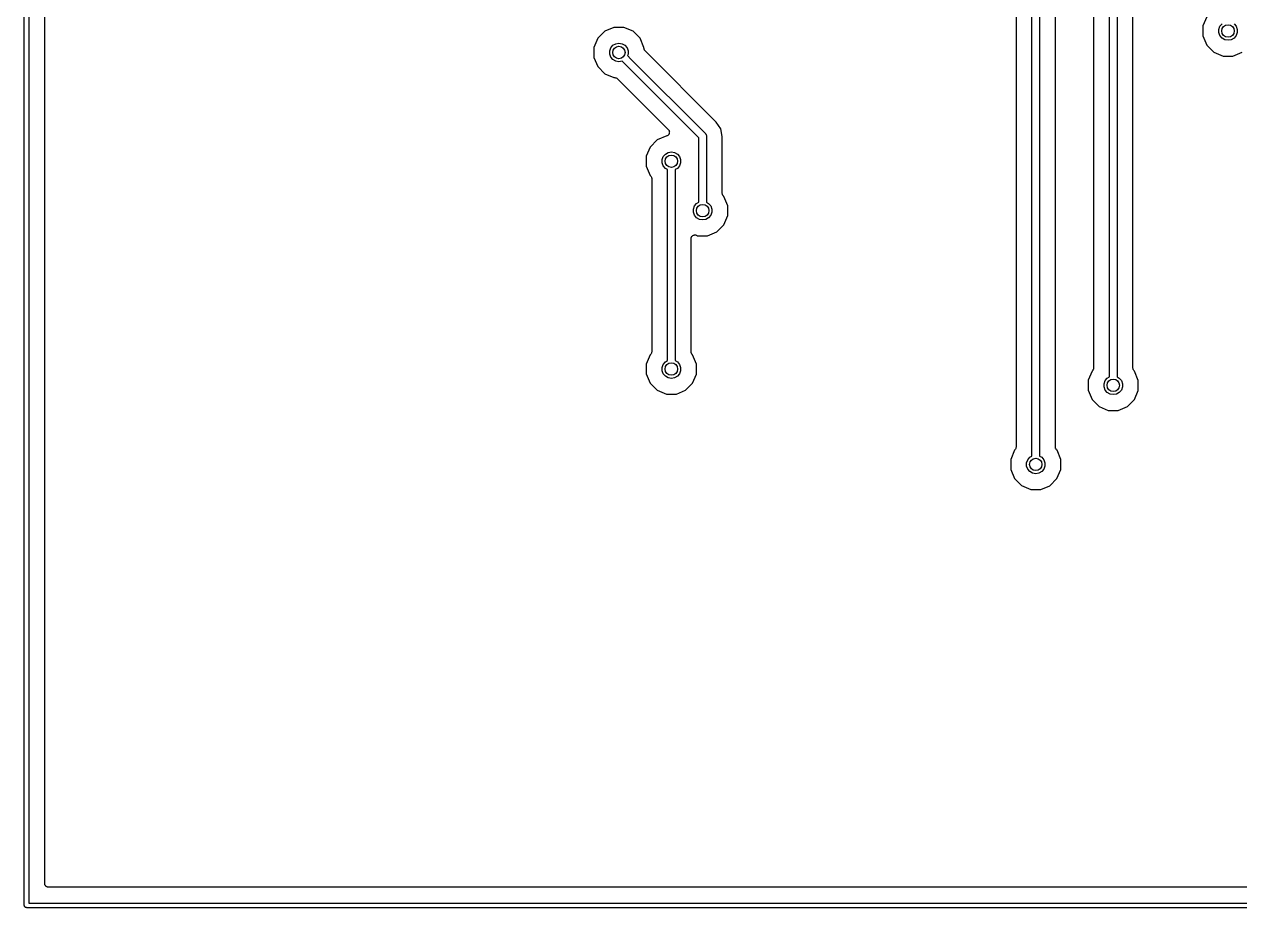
# Model space of a CAD drawing. Extents: x 70 to 225, y -126 to -70.
# Drawn here: x 70.12 to 109.32, y -126.47 to -97.99 of the extents above; entities that cross this region are included whole.
import ezdxf

# ---------------------------------------------------------------- set-up
doc = ezdxf.new("R2010")
doc.units = 0
doc.header["$MEASUREMENT"] = 0
doc.layers.add('BLACK', color=7, linetype='CONTINUOUS')

msp = doc.modelspace()

# ---------------------------------------------------------------- linework, layer by layer
at = {"layer": 'Black'}
for p, q in [((70.125, -126.4), (70.125, -69.8)), ((70.275, -69.875), (70.275, -126.325)), ((70.783, -99.0852), (70.783, -89.384)), ((102.616, -111.758), (102.616, -89.8502)), ((102.866, -89.8502), (102.866, -111.758)), ((105.116, -109.208), (105.116, -89.8502)), ((105.366, -89.8502), (105.366, -109.208)), ((102.108, -90.3044), (102.108, -111.62)), ((103.374, -111.62), (103.374, -90.3049)), ((104.608, -90.3044), (104.608, -109.07)), ((105.874, -109.07), (105.874, -90.3049)), ((108.257, -97.749), (108.133, -98.0459)), ((108.681, -98.0568), (108.748, -97.9766)), ((109.135, -97.9766), (109.202, -98.0568)), ((88.8429, -98.2146), (88.6154, -98.4417)), ((89.14, -98.0919), (88.8429, -98.2146)), ((89.4614, -98.0921), (89.14, -98.0919)), ((89.7583, -98.2154), (89.4614, -98.0921)), ((89.9854, -98.4429), (89.7583, -98.2154)), ((108.133, -98.0459), (108.133, -98.3674)), ((108.133, -98.3674), (108.256, -98.6644)), ((108.645, -98.155), (108.681, -98.0568)), ((108.645, -98.2596), (108.645, -98.155)), ((108.681, -98.3579), (108.645, -98.2596)), ((108.748, -98.438), (108.681, -98.3579)), ((109.202, -98.3579), (109.135, -98.438)), ((109.202, -98.0568), (109.238, -98.155)), ((109.238, -98.2596), (109.202, -98.3579)), ((109.238, -98.155), (109.238, -98.2596)), ((88.4921, -98.7386), (88.4919, -99.06)), ((88.6154, -98.4417), (88.4921, -98.7386)), ((89.0034, -98.8477), (89.0392, -98.7494)), ((89.0392, -98.7494), (89.1064, -98.6693)), ((89.1064, -98.6693), (89.197, -98.617)), ((89.197, -98.617), (89.3, -98.5989)), ((89.3, -98.5989), (89.403, -98.617)), ((89.403, -98.617), (89.4936, -98.6693)), ((89.4936, -98.6693), (89.5608, -98.7494)), ((89.5608, -98.7494), (89.5966, -98.8477)), ((90.1081, -98.74), (89.9854, -98.4429)), ((90.1081, -98.7602), (90.1081, -98.74)), ((90.1091, -98.7658), (90.1081, -98.7602)), ((90.1086, -98.7714), (90.1091, -98.7658)), ((108.256, -98.6644), (108.483, -98.8919)), ((108.838, -98.4903), (108.748, -98.438)), ((108.941, -98.5085), (108.838, -98.4903)), ((109.044, -98.4903), (108.941, -98.5085)), ((109.135, -98.438), (109.044, -98.4903)), ((70.783, -119.807), (70.783, -99.0852)), ((88.4919, -99.06), (88.6146, -99.3571)), ((89.0034, -98.9523), (89.0034, -98.8477)), ((89.0392, -99.0506), (89.0034, -98.9523)), ((89.1064, -99.1307), (89.0392, -99.0506)), ((89.197, -99.183), (89.1064, -99.1307)), ((89.5966, -98.9523), (89.5786, -99.0018)), ((89.5786, -99.0018), (89.6884, -99.1116)), ((89.5966, -98.8477), (89.5966, -98.9523)), ((89.6884, -99.1116), (89.6884, -99.1116)), ((89.6884, -99.1116), (92.0884, -101.512)), ((90.1129, -98.7874), (90.1086, -98.7714)), ((90.1157, -98.8037), (90.1129, -98.7874)), ((90.1186, -98.8085), (90.1157, -98.8037)), ((90.12, -98.814), (90.1186, -98.8085)), ((90.1295, -98.8275), (90.12, -98.814)), ((90.1378, -98.8419), (90.1295, -98.8275)), ((90.1421, -98.8455), (90.1378, -98.8419)), ((90.1453, -98.8501), (90.1421, -98.8455)), ((92.4388, -101.144), (90.1453, -98.8501)), ((108.483, -98.8919), (108.78, -99.0152)), ((108.78, -99.0152), (109.101, -99.0155)), ((109.101, -99.0155), (109.398, -98.8927)), ((88.6146, -99.3571), (88.8417, -99.5846)), ((89.3, -99.2011), (89.197, -99.183)), ((89.403, -99.183), (89.3, -99.2011)), ((89.405, -99.1818), (89.403, -99.183)), ((89.5116, -99.2884), (89.405, -99.1818)), ((91.875, -101.652), (89.5116, -99.2884)), ((89.5116, -99.2884), (89.5116, -99.2884)), ((88.8417, -99.5846), (89.1386, -99.7079)), ((89.1386, -99.7079), (89.1602, -99.7079)), ((89.1602, -99.7079), (89.1656, -99.7088)), ((89.1656, -99.7088), (89.1711, -99.7084)), ((89.1711, -99.7084), (89.1872, -99.7127)), ((89.1872, -99.7127), (89.2036, -99.7156)), ((89.2036, -99.7156), (89.2084, -99.7183)), ((89.2084, -99.7183), (89.2137, -99.7198)), ((89.2137, -99.7198), (89.2274, -99.7293)), ((89.2274, -99.7293), (89.2418, -99.7377)), ((89.2418, -99.7377), (89.2453, -99.7419)), ((89.2453, -99.7419), (89.2499, -99.7451)), ((89.2499, -99.7451), (90.8897, -101.385)), ((90.8897, -101.385), (90.8977, -101.396)), ((90.8977, -101.396), (90.9071, -101.407)), ((90.9071, -101.407), (90.9103, -101.414)), ((90.9103, -101.414), (90.915, -101.421)), ((90.915, -101.421), (90.9186, -101.435)), ((90.9226, -101.508), (90.9167, -101.52)), ((90.9186, -101.435), (90.924, -101.447)), ((90.9233, -101.499), (90.9226, -101.508)), ((90.9258, -101.491), (90.9233, -101.499)), ((90.924, -101.447), (90.9243, -101.456)), ((90.9243, -101.456), (90.9265, -101.464)), ((90.9265, -101.464), (90.9253, -101.478)), ((90.9253, -101.478), (90.9258, -101.491)), ((92.5825, -101.359), (92.4388, -101.144)), ((92.633, -101.613), (92.5825, -101.359)), ((90.5343, -101.722), (90.3068, -101.949)), ((90.8484, -101.592), (90.5343, -101.722)), ((90.8602, -101.585), (90.8484, -101.592)), ((90.8728, -101.579), (90.8602, -101.585)), ((90.8787, -101.573), (90.8728, -101.579)), ((90.8857, -101.568), (90.8787, -101.573)), ((90.8941, -101.557), (90.8857, -101.568)), ((90.904, -101.548), (90.8941, -101.557)), ((90.9075, -101.54), (90.904, -101.548)), ((90.9125, -101.533), (90.9075, -101.54)), ((90.9167, -101.52), (90.9125, -101.533)), ((91.875, -103.73), (91.875, -101.652)), ((92.0884, -101.512), (92.0915, -101.516)), ((92.0915, -101.516), (92.0958, -101.52)), ((92.0958, -101.52), (92.1039, -101.534)), ((92.1039, -101.534), (92.1133, -101.547)), ((92.1133, -101.547), (92.1147, -101.552)), ((92.1147, -101.552), (92.1175, -101.557)), ((92.1175, -101.557), (92.1203, -101.573)), ((92.1203, -101.573), (92.1245, -101.589)), ((92.1245, -101.589), (92.124, -101.595)), ((92.124, -101.595), (92.125, -101.6)), ((92.125, -101.6), (92.125, -103.73)), ((92.633, -103.438), (92.633, -101.613)), ((90.1835, -102.246), (90.1832, -102.567)), ((90.3068, -101.949), (90.1835, -102.246)), ((90.6948, -102.355), (90.7305, -102.257)), ((90.7305, -102.257), (90.7978, -102.177)), ((90.7978, -102.177), (90.8884, -102.124)), ((90.8884, -102.124), (90.9913, -102.106)), ((90.9913, -102.106), (91.0943, -102.124)), ((91.0943, -102.124), (91.1849, -102.177)), ((91.1849, -102.177), (91.2522, -102.257)), ((91.2522, -102.257), (91.2879, -102.355)), ((90.1832, -102.567), (90.306, -102.864)), ((90.6948, -102.46), (90.6948, -102.355)), ((90.7305, -102.558), (90.6948, -102.46)), ((90.7978, -102.638), (90.7305, -102.558)), ((90.8663, -102.678), (90.7978, -102.638)), ((90.8663, -108.837), (90.8663, -102.678)), ((91.1849, -102.638), (91.1163, -102.678)), ((91.1163, -102.678), (91.1163, -108.837)), ((91.2522, -102.558), (91.1849, -102.638)), ((91.2879, -102.46), (91.2522, -102.558)), ((91.2879, -102.355), (91.2879, -102.46)), ((90.306, -102.864), (90.3212, -102.88)), ((90.3212, -102.88), (90.3244, -102.884)), ((90.3244, -102.884), (90.3286, -102.888)), ((90.3286, -102.888), (90.337, -102.902)), ((90.337, -102.902), (90.3465, -102.916)), ((90.3465, -102.916), (90.3479, -102.921)), ((90.3479, -102.921), (90.3507, -102.926)), ((90.3507, -102.926), (90.3536, -102.942)), ((90.3536, -102.942), (90.3579, -102.958)), ((90.3579, -102.958), (90.3574, -102.964)), ((90.3574, -102.964), (90.3584, -102.969)), ((90.3584, -102.969), (90.3584, -108.545)), ((92.634, -103.443), (92.633, -103.438)), ((92.6335, -103.449), (92.634, -103.443)), ((92.6378, -103.465), (92.6335, -103.449)), ((92.6407, -103.481), (92.6378, -103.465)), ((91.7034, -103.948), (91.7392, -103.849)), ((91.7392, -103.849), (91.8064, -103.769)), ((91.8064, -103.769), (91.875, -103.73)), ((92.125, -103.73), (92.1936, -103.769)), ((92.1936, -103.769), (92.2608, -103.849)), ((92.2608, -103.849), (92.2966, -103.948)), ((92.6434, -103.486), (92.6407, -103.481)), ((92.6449, -103.491), (92.6434, -103.486)), ((92.6544, -103.505), (92.6449, -103.491)), ((92.6627, -103.52), (92.6544, -103.505)), ((92.6669, -103.523), (92.6627, -103.52)), ((92.6701, -103.528), (92.6669, -103.523)), ((92.6854, -103.543), (92.6701, -103.528)), ((92.8081, -103.84), (92.6854, -103.543)), ((92.8079, -104.161), (92.8081, -103.84)), ((91.7034, -104.052), (91.7034, -103.948)), ((91.7392, -104.151), (91.7034, -104.052)), ((91.8064, -104.231), (91.7392, -104.151)), ((91.897, -104.283), (91.8064, -104.231)), ((92.1936, -104.231), (92.103, -104.283)), ((92.2608, -104.151), (92.1936, -104.231)), ((92.2966, -104.052), (92.2608, -104.151)), ((92.2966, -103.948), (92.2966, -104.052)), ((92.6846, -104.458), (92.8079, -104.161)), ((92, -104.301), (91.897, -104.283)), ((92.103, -104.283), (92, -104.301)), ((92.4571, -104.685), (92.6846, -104.458)), ((91.6243, -104.909), (91.6268, -104.895)), ((91.6243, -108.545), (91.6243, -104.909)), ((91.6268, -104.895), (91.6274, -104.882)), ((91.6274, -104.882), (91.6306, -104.874)), ((91.6306, -104.874), (91.632, -104.866)), ((91.632, -104.866), (91.639, -104.854)), ((91.639, -104.854), (91.6443, -104.841)), ((91.6443, -104.841), (91.6499, -104.835)), ((91.6499, -104.835), (91.6541, -104.828)), ((91.6541, -104.828), (91.6647, -104.819)), ((91.6647, -104.819), (91.6741, -104.808)), ((91.6741, -104.808), (91.6815, -104.805)), ((91.6815, -104.805), (91.6878, -104.799)), ((91.6878, -104.799), (91.7009, -104.794)), ((91.7009, -104.794), (91.7133, -104.788)), ((91.7133, -104.788), (91.7215, -104.787)), ((91.7215, -104.787), (91.7293, -104.784)), ((91.7293, -104.784), (91.7432, -104.784)), ((91.7432, -104.784), (91.757, -104.782)), ((91.757, -104.782), (91.7651, -104.784)), ((91.7651, -104.784), (91.7734, -104.784)), ((91.7734, -104.784), (91.7865, -104.789)), ((91.7865, -104.789), (91.8001, -104.792)), ((91.8001, -104.792), (91.8386, -104.808)), ((91.8386, -104.808), (92.16, -104.808)), ((92.16, -104.808), (92.4571, -104.685)), ((90.3579, -108.556), (90.3536, -108.572)), ((90.3584, -108.545), (90.3574, -108.55)), ((90.3574, -108.55), (90.3579, -108.556)), ((91.6253, -108.551), (91.6243, -108.545)), ((91.6248, -108.556), (91.6253, -108.551)), ((91.6291, -108.572), (91.6248, -108.556)), ((90.1835, -108.946), (90.1832, -109.267)), ((90.3068, -108.649), (90.1835, -108.946)), ((90.3211, -108.635), (90.3068, -108.649)), ((90.3243, -108.63), (90.3211, -108.635)), ((90.3286, -108.627), (90.3243, -108.63)), ((90.3369, -108.612), (90.3286, -108.627)), ((90.3464, -108.599), (90.3369, -108.612)), ((90.3479, -108.593), (90.3464, -108.599)), ((90.3507, -108.588), (90.3479, -108.593)), ((90.3536, -108.572), (90.3507, -108.588)), ((90.7305, -108.957), (90.7978, -108.877)), ((90.7978, -108.877), (90.8663, -108.837)), ((91.1163, -108.837), (91.1849, -108.877)), ((91.1849, -108.877), (91.2522, -108.957)), ((91.632, -108.589), (91.6291, -108.572)), ((91.6348, -108.593), (91.632, -108.589)), ((91.6362, -108.599), (91.6348, -108.593)), ((91.6457, -108.612), (91.6362, -108.599)), ((91.6541, -108.627), (91.6457, -108.612)), ((91.6583, -108.63), (91.6541, -108.627)), ((91.6615, -108.635), (91.6583, -108.63)), ((91.6767, -108.65), (91.6615, -108.635)), ((91.7995, -108.947), (91.6767, -108.65)), ((91.7992, -109.269), (91.7995, -108.947)), ((90.1832, -109.267), (90.306, -109.564)), ((90.6948, -109.055), (90.7305, -108.957)), ((90.6948, -109.16), (90.6948, -109.055)), ((90.7305, -109.258), (90.6948, -109.16)), ((90.7978, -109.338), (90.7305, -109.258)), ((90.8884, -109.39), (90.7978, -109.338)), ((91.1849, -109.338), (91.0943, -109.39)), ((91.2522, -109.258), (91.1849, -109.338)), ((91.2522, -108.957), (91.2879, -109.055)), ((91.2879, -109.16), (91.2522, -109.258)), ((91.2879, -109.055), (91.2879, -109.16)), ((91.6759, -109.566), (91.7992, -109.269)), ((104.557, -109.174), (104.433, -109.471)), ((104.571, -109.16), (104.557, -109.174)), ((104.574, -109.155), (104.571, -109.16)), ((104.579, -109.152), (104.574, -109.155)), ((104.587, -109.137), (104.579, -109.152)), ((104.596, -109.124), (104.587, -109.137)), ((104.598, -109.118), (104.596, -109.124)), ((104.601, -109.113), (104.598, -109.118)), ((104.604, -109.097), (104.601, -109.113)), ((104.608, -109.081), (104.604, -109.097)), ((104.608, -109.07), (104.607, -109.075)), ((104.607, -109.075), (104.608, -109.081)), ((105.116, -109.362), (105.116, -109.208)), ((105.366, -109.208), (105.366, -109.362)), ((105.875, -109.076), (105.874, -109.07)), ((105.875, -109.081), (105.875, -109.076)), ((105.879, -109.097), (105.875, -109.081)), ((105.882, -109.114), (105.879, -109.097)), ((105.885, -109.118), (105.882, -109.114)), ((105.886, -109.124), (105.885, -109.118)), ((105.896, -109.137), (105.886, -109.124)), ((105.904, -109.152), (105.896, -109.137)), ((105.908, -109.155), (105.904, -109.152)), ((105.911, -109.16), (105.908, -109.155)), ((105.927, -109.175), (105.911, -109.16)), ((106.049, -109.472), (105.927, -109.175)), ((90.306, -109.564), (90.5331, -109.792)), ((90.9913, -109.408), (90.8884, -109.39)), ((91.0943, -109.39), (90.9913, -109.408)), ((91.4484, -109.793), (91.6759, -109.566)), ((104.433, -109.471), (104.433, -109.792)), ((104.945, -109.58), (104.981, -109.482)), ((104.945, -109.685), (104.945, -109.58)), ((104.981, -109.783), (104.945, -109.685)), ((104.981, -109.482), (105.048, -109.402)), ((105.048, -109.402), (105.116, -109.362)), ((105.366, -109.362), (105.435, -109.402)), ((105.435, -109.402), (105.502, -109.482)), ((105.502, -109.482), (105.538, -109.58)), ((105.538, -109.685), (105.502, -109.783)), ((105.538, -109.58), (105.538, -109.685)), ((106.049, -109.794), (106.049, -109.472)), ((90.5331, -109.792), (90.8299, -109.915)), ((90.8299, -109.915), (91.1514, -109.915)), ((91.1514, -109.915), (91.4484, -109.793)), ((104.433, -109.792), (104.556, -110.089)), ((104.556, -110.089), (104.783, -110.317)), ((105.048, -109.863), (104.981, -109.783)), ((105.138, -109.915), (105.048, -109.863)), ((105.241, -109.933), (105.138, -109.915)), ((105.344, -109.915), (105.241, -109.933)), ((105.435, -109.863), (105.344, -109.915)), ((105.502, -109.783), (105.435, -109.863)), ((105.698, -110.318), (105.926, -110.091)), ((105.926, -110.091), (106.049, -109.794)), ((104.783, -110.317), (105.08, -110.44)), ((105.08, -110.44), (105.401, -110.44)), ((105.401, -110.44), (105.698, -110.318)), ((102.087, -111.687), (102.079, -111.702)), ((102.096, -111.674), (102.087, -111.687)), ((102.098, -111.668), (102.096, -111.674)), ((102.101, -111.663), (102.098, -111.668)), ((102.104, -111.647), (102.101, -111.663)), ((102.108, -111.631), (102.104, -111.647)), ((102.108, -111.62), (102.107, -111.625)), ((102.107, -111.625), (102.108, -111.631)), ((103.375, -111.626), (103.374, -111.62)), ((103.375, -111.631), (103.375, -111.626)), ((103.379, -111.647), (103.375, -111.631)), ((103.382, -111.664), (103.379, -111.647)), ((103.385, -111.668), (103.382, -111.664)), ((103.386, -111.674), (103.385, -111.668)), ((103.396, -111.687), (103.386, -111.674)), ((103.404, -111.702), (103.396, -111.687)), ((102.057, -111.724), (101.933, -112.021)), ((101.933, -112.021), (101.933, -112.342)), ((102.071, -111.71), (102.057, -111.724)), ((102.074, -111.705), (102.071, -111.71)), ((102.079, -111.702), (102.074, -111.705)), ((102.445, -112.13), (102.481, -112.032)), ((102.481, -112.032), (102.548, -111.952)), ((102.548, -111.952), (102.616, -111.912)), ((102.616, -111.912), (102.616, -111.758)), ((102.866, -111.758), (102.866, -111.912)), ((102.866, -111.912), (102.935, -111.952)), ((102.935, -111.952), (103.002, -112.032)), ((103.002, -112.032), (103.038, -112.13)), ((103.408, -111.705), (103.404, -111.702)), ((103.411, -111.71), (103.408, -111.705)), ((103.427, -111.725), (103.411, -111.71)), ((103.549, -112.022), (103.427, -111.725)), ((103.549, -112.344), (103.549, -112.022)), ((101.933, -112.342), (102.056, -112.639)), ((102.445, -112.235), (102.445, -112.13)), ((102.481, -112.333), (102.445, -112.235)), ((102.548, -112.413), (102.481, -112.333)), ((102.638, -112.465), (102.548, -112.413)), ((102.741, -112.483), (102.638, -112.465)), ((102.844, -112.465), (102.741, -112.483)), ((102.935, -112.413), (102.844, -112.465)), ((103.002, -112.333), (102.935, -112.413)), ((103.038, -112.235), (103.002, -112.333)), ((103.038, -112.13), (103.038, -112.235)), ((103.426, -112.641), (103.549, -112.344)), ((102.056, -112.639), (102.283, -112.867)), ((102.283, -112.867), (102.58, -112.99)), ((102.901, -112.99), (103.198, -112.868)), ((103.198, -112.868), (103.426, -112.641)), ((102.58, -112.99), (102.901, -112.99)), ((70.783, -125.69), (70.783, -119.807)), ((70.7849, -125.701), (70.783, -125.69)), ((70.7849, -125.712), (70.7849, -125.701)), ((70.7887, -125.722), (70.7849, -125.712)), ((70.7907, -125.733), (70.7887, -125.722)), ((70.7962, -125.743), (70.7907, -125.733)), ((70.8, -125.753), (70.7962, -125.743)), ((70.8072, -125.762), (70.8, -125.753)), ((70.8127, -125.772), (70.8072, -125.762)), ((70.8212, -125.779), (70.8127, -125.772)), ((70.8284, -125.787), (70.8212, -125.779)), ((70.838, -125.793), (70.8284, -125.787)), ((70.8465, -125.8), (70.838, -125.793)), ((70.8569, -125.804), (70.8465, -125.8)), ((70.8666, -125.809), (70.8569, -125.804)), ((70.8775, -125.811), (70.8666, -125.809)), ((70.8879, -125.815), (70.8775, -125.811)), ((70.8991, -125.815), (70.8879, -125.815)), ((70.91, -125.817), (70.8991, -125.815)), ((224.49, -125.817), (70.91, -125.817)), ((70.1261, -126.406), (70.125, -126.4)), ((70.1261, -126.413), (70.1261, -126.406)), ((70.1284, -126.419), (70.1261, -126.413)), ((70.1295, -126.426), (70.1284, -126.419)), ((70.1328, -126.431), (70.1295, -126.426)), ((70.135, -126.438), (70.1328, -126.431)), ((70.1393, -126.443), (70.135, -126.438)), ((70.1425, -126.448), (70.1393, -126.443)), ((70.1476, -126.452), (70.1425, -126.448)), ((70.1518, -126.457), (70.1476, -126.452)), ((70.1575, -126.461), (70.1518, -126.457)), ((70.1625, -126.465), (70.1575, -126.461)), ((70.1687, -126.467), (70.1625, -126.465)), ((70.1743, -126.47), (70.1687, -126.467)), ((70.1808, -126.472), (70.1743, -126.47)), ((70.187, -126.474), (70.1808, -126.472)), ((70.1935, -126.474), (70.187, -126.474)), ((70.2, -126.475), (70.1935, -126.474)), ((225.2, -126.475), (70.2, -126.475)), ((70.275, -126.325), (225.125, -126.325))]:
    msp.add_line(p, q, dxfattribs=at)
for centre in [(108.941, -98.2073), (89.3, -98.9), (90.9913, -102.407), (92, -104), (90.9913, -109.107), (105.241, -109.632), (102.741, -112.182)]:
    msp.add_circle(centre, 0.2, dxfattribs=at)

doc.saveas('drawing.dxf')
